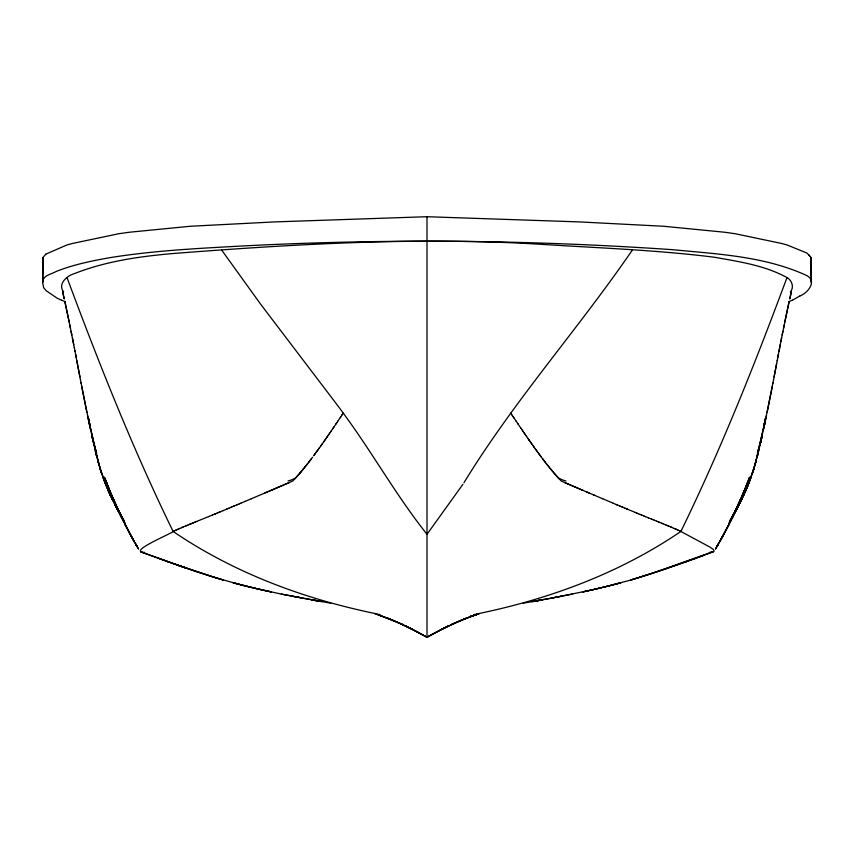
<?xml version="1.0" encoding="UTF-8"?>
<svg xmlns="http://www.w3.org/2000/svg" width="854" height="854" viewBox="0 0 854 854"><rect width="100%" height="100%" fill="white"/><g stroke="black" fill="none" stroke-linecap="round" stroke-linejoin="round"><path stroke-width="1.28" d="M45.817 254.193L42.871 257.577L42.871 272.757L42.892 266.074M61.509 300.192L57.111 298.163L46.191 290.723L43.661 287.713L42.711 282.877L42.871 257.577M800.059 295.858C808.727 292.548 817.983 279.802 805.119 274.817C763.828 256.253 717.445 254.022 673.016 249.72C526.395 239.622 379.219 238.479 232.459 246.518C191.627 248.781 150.678 251.087 110.251 257.62C91.869 260.801 73.444 264.623 56.054 271.508C51.507 274.23 43.255 275.212 42.721 281.649M42.871 265.167L42.967 258.516L43.127 259.829M42.7 282.621L42.956 267.024L42.828 273.632M810.873 259.829L811.129 257.577L809.805 256.051M760.412 442.457L761.117 439.586L760.327 443.034L761.736 437.077L760.999 440.344M759.676 445.318L758.95 447.987M764.778 422.175L765.344 419.058M764.629 422.719L764.052 425.826L764.522 423.456M764.106 425.644L764.49 423.573M776.628 363.601L773.5 380.041M765.451 418.695L757.786 454.36M772.945 382.902L764.522 424.694L757.445 453.25M777.172 360.751L778.453 354.058M771.077 392.659L772.315 386.232M764.97 421.428L765.397 419.229M764.917 421.609L765.344 419.41M780.908 341.419L782.904 331.309M772.859 383.361L773.553 379.806M777.225 360.505L774.087 376.934M777.759 357.645L780.342 344.237M770.981 393.096L767.148 412.333M765.024 421.236L765.451 419.036M778.997 351.207L781.613 337.778M765.067 421.043L764.458 424.15L765.237 420.478L764.031 426.488M782.179 334.96L788.979 302.305M761.981 436.18L762.59 433.095M783.524 328.224L784.207 324.84M761.256 439.607L761.875 436.533M750.506 478.614L749.385 481.624L755.683 462.388L754.797 465.355M785.541 318.361L789.117 301.643M784.783 322.043L785.488 318.659M764.084 426.295L764.725 423.189L763.423 429.381L766.454 415.631M758.042 452.641L754.776 465.697M758.149 452.31L757.434 455.513L758.427 451.478L757.69 454.691M758.747 450.485L759.419 447.432M756.761 458.214L758.267 451.979M761.672 437.451L760.156 444.336M757.327 455.855L758.096 452.471M760.946 440.717L761.64 437.643M789.747 298.9L791.22 292.42M789.822 298.569L791.38 291.737M757.53 455.182L758.533 451.147M757.733 454.52L758.48 451.318M760.124 444.518L760.871 441.262L753.911 468.665L748.83 483.054M748.275 484.442L751.05 477.215L741.037 500.743L745.585 490.943L743.535 495.491M747.335 483.118L746.15 486.161L749.577 477.14L744.101 491.125M748.328 484.282L747.143 487.239L748.905 482.905M753.74 468.963L754.658 466.017M743.653 492.374L746.033 486.524L744.88 489.374M734.525 512.88L744.827 489.545M738.496 505.771L747.858 485.552L744.763 492.769L746.022 489.854M756.409 459.548L755.598 462.719M738.027 505.216L740.674 499.206L736.703 507.916L739.383 502.365M63.602 291.812C57.303 284.04 67.114 275.607 74.405 273.611C106.334 261.004 140.761 256.264 174.76 253.382C297.726 243.913 421.214 236.633 544.478 244.532C601.163 248.098 658.06 250.137 714.446 257.246C739.041 261.634 764.821 265.391 786.993 277.571C755.032 363.548 721.139 448.969 680.884 531.455C619.331 573.333 548.887 599.327 476.212 614.079M737.194 508.258L735.753 510.991L741.998 498.789L739.265 504.255M730.704 519.478L733.639 514.065M728.046 526.224L735.39 511.653M744.165 490.933L736.991 507.564M745.969 490.015L747.186 487.079M747.773 485.712L745.414 491.242M743.599 492.534L742.339 495.501L743.546 492.705M734.045 514.087L729.828 521.399M738.23 504.789L739.468 502.013M737.899 505.493L736.361 508.728L739.148 502.728M743.642 495.192L739.777 503.262M736.735 508.087L731.931 518.325L733.234 515.613M729.38 523.545L735.646 510.5L732.956 516.126M743.012 496.537L744.357 493.676M737.632 505.974L734.878 511.738L737.557 506.134M734.355 513.233L730.426 521.356L733.159 515.784L731.632 518.303M728.12 526.043L719.676 541.831L729.295 523.716L727.854 526.555M736.607 508.162L735.209 510.959L739.062 502.899L731.419 518.197M729.199 523.886L723.861 534.326M727.96 526.395L716.848 546.635L724.117 533.846M735.155 511.076L736.522 508.418M737.995 506.732L736.607 509.336L739.447 503.967L734.397 513.446L735.86 510.735M730.853 519.211L729.86 521.025L731.28 518.41L729.786 521.121M736.703 509.197L733.031 515.88L734.504 513.19M730.725 519.83L731.739 518.068L730.768 519.755M728.846 522.99L730.277 520.598M715.481 548.962L718.492 543.87L715.556 548.823M716.954 546.507L718.417 544.03M463.957 482.734C513.969 400.814 578.233 329.036 632.387 249.998M342.112 414.83L343.244 413.133L338.803 407.038L260.705 304.28L221.613 249.998M462.921 484.293L427 534.305C396.352 495.8 372.429 452.652 343.244 413.133M342.24 414.628L338.205 420.659M340.266 417.595L340.757 416.859M336.551 423.114L338.301 420.52M336.006 423.926L336.85 422.687M336.359 423.403L333.829 427.149M333.284 427.939L333.957 426.957M332.526 429.06L333.476 427.662M331.096 431.153L332.75 428.74M330.06 432.668L331.128 431.11M328.993 434.227L330.146 432.54M327.925 435.764L329.206 433.907M328.267 435.273L326.345 438.049M326.868 437.291L327.402 436.533M325.822 438.796L326.409 437.953M325.299 439.554L325.95 438.614M325.481 439.276L323.655 441.892M324.253 441.038L324.776 440.301M323.73 441.774L322.182 443.973M322.3 443.824L320.656 446.13M321.157 445.414L321.67 444.699M320.944 445.724L316.919 451.307M319.15 448.233L319.599 447.603M317.368 450.688L317.805 450.079M317.112 451.04L314.123 455.118M316.033 452.513L316.482 451.905M314.72 454.307L315.158 453.709M313.621 455.78L314.283 454.894M312.532 457.242L309.511 461.224M311.23 458.972L309.938 460.669M309.084 461.79L309.703 460.979M308.657 462.345L309.212 461.619M308.732 462.238L300.672 472.294M307.28 464.106L307.76 463.487M306.949 464.533L304.408 467.714M303.992 468.238L303.159 469.273M303.458 468.91L295.132 478.731M300.149 472.87L300.619 472.315M300.256 472.774L292.858 480.941L272.704 489.662M45.881 254.118L66.11 245.301A281.233 9.874 -5 0 0 66.729 245.002L72.729 243.401A261.078 9.159 -5 0 0 74.693 242.995L116.667 234.177A233.494 16.941 2.6 0 0 118.375 233.782L129.851 232.171A244.778 17.763 2.6 0 0 133.043 231.872L190.314 226.267L274.273 221.923A260.673 10.419 0 0 0 279.514 221.741L427 216.713L574.486 221.741A260.673 10.419 0 0 0 579.727 221.923L663.686 226.267L720.957 231.872A244.778 17.763 -2.6 0 0 724.149 232.171L735.625 233.782A233.494 16.941 -2.6 0 0 737.344 234.177L779.307 242.995A261.078 9.159 5 0 0 781.271 243.401L787.271 245.002A281.233 9.874 5 0 0 787.89 245.301L806.891 253.03L809.144 255.293M790.398 291.812C794.412 287.467 791.893 280.155 786.993 277.571M799.974 295.932L792.491 300.192M680.414 531.231L710.133 547.19L713.528 549.634L714.072 551.3L649.371 574.294M412.653 629.494L419.826 633.22L405.106 625.704L427 637.223L433.917 633.401L427 637.287L420.083 633.401L427 637.223L448.894 625.704L434.174 633.22L441.347 629.494M441.603 629.355L466.369 618.136L450.304 624.936L458.064 621.605M441.838 629.142L449.257 625.576M173.586 531.231C171.59 533.675 126.488 552.015 144.657 552.378M173.533 531.263L179.767 528.466M173.736 531.167L174.365 530.868M289.463 482.563L277.742 487.517M175.444 530.377L176.34 529.971M177.248 529.565L178.187 529.149M179.404 528.626L182.073 527.473M181.667 527.644L183.578 526.833M268.999 491.242L277.966 487.42M182.19 527.42L182.991 527.089M264.847 493.004L272.415 489.78M251.311 498.757L267.163 492.021M251.439 498.704L245.045 501.415M788.69 301.665L792.416 300.213M240.743 503.23L245.173 501.362M239.237 503.871L240.839 503.198M237.006 504.81L239.333 503.828M233.804 506.166L237.134 504.757M232.982 506.507L234.017 506.07M184.069 526.63L184.613 526.406M231.103 507.297L233.345 506.347M228.883 508.226L231.455 507.148M228.947 508.194L226.705 509.133M185.126 526.181L186.289 525.701M226.961 509.027L223.075 510.649M186.087 525.786L186.727 525.52M186.578 525.584L187.143 525.349M223.278 510.564L219.926 511.952M187.378 525.253L188.371 524.836M188.318 524.858L189.727 524.281M218.688 512.464L220.225 511.824M218.827 512.411L216.98 513.169M189.503 524.377L190.709 523.876M215.614 513.734L217.055 513.137M214.706 514.097L215.848 513.628M190.41 524.004L191.328 523.619M215.048 513.959L212.294 515.09M191.104 523.716L192.257 523.246M192.15 523.288L192.887 522.99M212.475 515.015L208.472 516.649M192.865 522.99L193.58 522.701M193.516 522.723L195.043 522.104M194.808 522.2L196.911 521.346M208.568 516.606L197.103 521.271M458.502 621.402L476.094 614.592L459.345 620.933M658.701 571.294L695.359 558.377M713.4 551.833L694.451 558.719M467.928 617.634L478.347 613.983L469.807 616.727M686.114 561.783L703.792 555.356M686.488 561.633L667.636 568.188M611.731 585.236L620.986 582.77L602.166 587.541L630.722 580.079L668.18 568.059M640.169 577.24L649.499 574.24M640.137 577.24L630.743 580.015L658.882 571.251M479.361 613.642L470.234 616.471L478.87 613.812M712.812 552.047L709.396 552.378M611.485 585.321L582.727 591.961L601.429 587.723L592.345 589.9M473.927 614.624L475.07 614.357M591.875 589.997L553.371 597.736L572.671 594.096M552.805 597.949L533.526 601.344L562.412 596.124M523.278 603.202L541.617 599.924L532.106 601.696M532.875 601.558L542.461 599.85M262.125 589.997L271.273 591.961L252.57 587.723L281.329 594.096L330.722 603.202M311.539 599.85L320.474 601.344L301.195 597.949M291.588 596.124L300.629 597.736L281.329 594.096M312.383 599.924L321.894 601.696M261.655 589.9L233.014 582.77L251.834 587.541L242.515 585.321M378.93 614.357L380.073 614.624M377.788 614.079C305.102 599.359 234.669 573.322 173.116 531.455C132.861 448.969 98.979 363.548 67.007 277.571M242.269 585.236L213.831 577.24L176.564 564.772L213.831 577.24M213.863 577.24L223.257 580.015L195.118 571.251M374.639 613.642L394.655 620.933M186.364 568.188L141.188 552.047M195.299 571.294L140.6 551.833M167.512 561.633L185.82 568.059M158.641 558.377L167.886 561.783M61.584 300.213L65.31 301.665M386.072 617.634L377.906 614.592L403.696 624.936L387.631 618.136L395.498 621.402M576.034 487.42L561.142 480.941L553.744 472.774M651.378 519.029L654.41 520.257M644.012 516.029L645.528 516.649M658.957 522.104L661.85 523.288M645.432 516.606L648.496 517.855M656.715 521.196L659.192 522.2M648.378 517.812L651.645 519.136M654.185 520.161L656.897 521.271M662.672 523.619L664.497 524.377M640.137 514.45L641.706 515.09M661.743 523.246L662.896 523.716M641.525 515.015L644.14 516.083M636.945 513.137L638.386 513.734M638.151 513.628L640.19 514.471M665.629 524.836L666.953 525.381M635.312 512.464L627.039 509.027M664.956 524.559L665.682 524.858M635.173 512.411L637.02 513.169M666.857 525.349L667.913 525.786M626.548 508.824L627.295 509.133M667.711 525.701L669.184 526.32M669.109 526.288L669.931 526.63M622 506.924L622.897 507.297M622.545 507.148L625.117 508.226M625.053 508.194L626.868 508.952M616.342 504.543L616.994 504.81M616.866 504.757L620.196 506.166M619.983 506.07L622.032 506.934M671.03 527.089L672.066 527.537M670.422 526.833L671.81 527.42M613.257 503.23L602.561 498.704M613.161 503.198L616.524 504.618M576.258 487.517L581.296 489.662M593.37 494.797L602.689 498.757M672.226 527.601L674.596 528.626M589.153 493.004L564.537 482.563M581.585 489.78L583.229 490.484M586.837 492.021L594.032 495.074M674.233 528.466L676.283 529.363M675.888 529.181L676.752 529.565M676.421 529.416L678.556 530.377M395.936 621.605L412.162 629.142M677.724 530.003L680.467 531.263M679.635 530.868L680.264 531.167M396.854 621.904L412.397 629.355M558.868 478.731L550.061 468.323M809.677 255.912L808.845 254.951M553.328 472.294L547.051 464.533M549.111 467.138L546.624 463.989M546.197 463.444L546.72 464.106M546.24 463.487L545.268 462.238M544.788 461.619L545.343 462.345M544.916 461.79L541.361 457.103M544.489 461.224L542.77 458.972M540.87 456.442L541.468 457.242M541.03 456.655L538.842 453.709M540.593 456.079L539.717 454.894M539.386 454.445L537.892 452.417M537.967 452.513L536.632 450.688M537.39 451.723L535.298 448.852M535.885 449.652L536.387 450.346M535.373 448.958L533.344 446.13M533.857 446.845L534.369 447.549M532.608 445.094L533.504 446.354M532.843 445.414L531.252 443.183M531.7 443.824L532.159 444.454M530.345 441.892L531.295 443.247M529.747 441.038L530.782 442.511M528.701 439.554L529.427 440.589M529.224 440.301L529.886 441.24M528.05 438.614L528.978 439.938M528.178 438.796L526.598 436.533M526.075 435.764L526.662 436.618M526.203 435.946L523.94 432.668M524.794 433.907L525.263 434.59M522.872 431.11L524.324 433.224M521.794 429.53L522.904 431.153M520.524 427.662L521.954 429.765M520.716 427.939L517.641 423.403M516.19 421.246L517.994 423.926M514.129 418.182L516.35 421.481M512.251 415.375L513.574 417.35M513.243 416.859L514.236 418.332M510.756 413.133L512.453 415.674M116.005 506.732L114.553 503.967L119.603 513.446L118.14 510.735M124.172 521.399L119.496 513.19L129.947 534.017L138.519 548.962M135.679 544.169L137.152 546.635M135.583 544.03L138.444 548.823M123.723 520.598L125.154 522.99M122.581 518.197L114.938 502.899L117.638 508.728L116.272 505.824M136.971 546.357L129.883 533.846M121.396 516.627L122.378 518.303M135.508 543.87L137.046 546.507M134.324 541.831L124.801 523.886M123.232 519.755L122.261 518.068L123.275 519.83M134.131 541.532L118.61 511.653M116.806 508.258L115.45 505.632L118.247 510.991L109.643 493.676L112.963 500.743L110.358 495.192M123.296 519.478L121.866 516.894L123.339 519.584M120.969 515.88L117.297 509.197M124.214 521.121L122.72 518.41L124.14 521.025L123.147 519.211M107.305 488.328L109.728 493.825M130.139 534.326L124.705 523.716L126.146 526.555M118.887 511.194L119.816 512.955L117.478 508.418L119.838 513.03M115.503 505.771L111.618 497.903M123.574 521.356L118.354 510.5L121.044 516.126M117.553 508.568L107.967 486.524M116.016 505.344L118.791 510.959L116.101 505.493M124.556 523.363L125.954 526.224M123.296 520.855L116.187 505.664M117.82 509.016L119.122 511.738L116.443 506.134M114.617 502.365L117.297 507.916L109.835 490.933M120.766 515.613L122.069 518.325L114.852 502.728L118.279 510.318L116.945 507.372M117.179 507.916L118.546 510.831L117.265 508.087M109.643 493.676L110.988 496.537M114.479 501.949L115.824 504.821L113.326 499.206L115.877 504.949L113.208 499.195M109.184 492.609L107.978 489.854L110.412 495.341M111.821 495.971L113.059 498.757M107.978 489.854L109.237 492.769M111.66 495.501L104.423 477.14L107.85 486.161L106.665 483.118M95.573 451.478L101.412 472.7L108.031 490.015L105.095 482.905M110.347 492.374L109.12 489.374M106.814 487.079L102.95 477.215L105.17 483.054M108.746 488.274L109.899 491.125M106.857 487.239L100.089 468.665L95.904 452.471M106.547 482.734L107.668 485.606M104.615 481.624L103.537 478.774M99.342 466.017L100.26 468.963M98.317 462.388L99.203 465.355M96.417 455.203L97.239 458.214M96.353 454.862L92.296 437.269L93.022 440.525M96.16 454.189L89.371 422.719L89.948 425.826L89.478 423.456M62.78 292.42L64.253 298.9M62.62 291.737L64.178 298.569M93.161 441.443L93.876 444.518M96.267 454.52L95.467 451.147L96.417 455.022L95.68 451.809M95.52 451.318L96.523 455.353L95.797 452.14M95.851 452.31L96.673 455.855M93.001 440.344L92.264 437.077L95.05 447.987M65.021 302.305L71.821 334.96M64.883 301.643L68.459 318.361M87.546 415.631L90.577 429.381L89.392 423.573M68.512 318.659L69.217 322.043M86.852 412.333L83.019 393.096M92.125 436.533L92.744 439.607M95.829 450.827L96.641 453.645L89.478 424.694L81.055 382.902M69.793 324.84L70.476 328.224M89.489 423.958L88.88 420.851M91.41 433.095L92.018 436.18M73.754 344.76L71.095 331.309M88.549 419.036L88.976 421.236M74.298 347.599L75.003 351.207M72.387 337.778L74.351 347.866M81.685 386.232L82.923 392.659M88.602 419.229L89.029 421.428M75.547 354.058L79.913 376.934M76.241 357.645L74.906 350.695M76.775 360.505L80.5 380.041M80.447 379.806L81.141 383.361M88.538 418.972L89.126 421.801M88.602 418.876L89.275 422.356M89.51 423.573L89.894 425.644M811.279 281.649L811.044 267.024L811.3 282.621M811.129 265.167L811.033 258.516L811.172 273.632M811.108 266.074L811.129 272.757L811.129 257.577M427 216.713L427 637.191M565.903 480.93A104.295 44.013 -43.2 0 1 559.253 478.325M294.747 478.325A104.295 44.013 43.2 0 1 288.097 480.93M765.504 418.503L764.874 421.801L765.504 418.503M758.373 451.649L757.637 454.851L758.373 451.649M761.704 437.269L760.978 440.525L761.704 437.269M760.444 442.265L759.644 445.521L760.444 442.265M758.992 447.784L758.128 451.019L758.992 447.784M753.836 468.825L751.926 474.664L753.836 468.825M121.77 516.67L120.361 514.065L121.77 516.67M110.465 495.491L108.415 490.943L110.465 495.491M101.092 471.76L102.074 474.664L100.089 468.665L101.092 471.76M108.81 488.467L107.615 485.414L108.81 488.467M106.611 482.926L105.458 479.852L106.611 482.926M98.402 462.719L97.591 459.548L98.402 462.719M95.872 451.019L95.007 447.784L95.872 451.019M89.179 421.983L88.549 418.695L89.179 421.983"/></g></svg>
